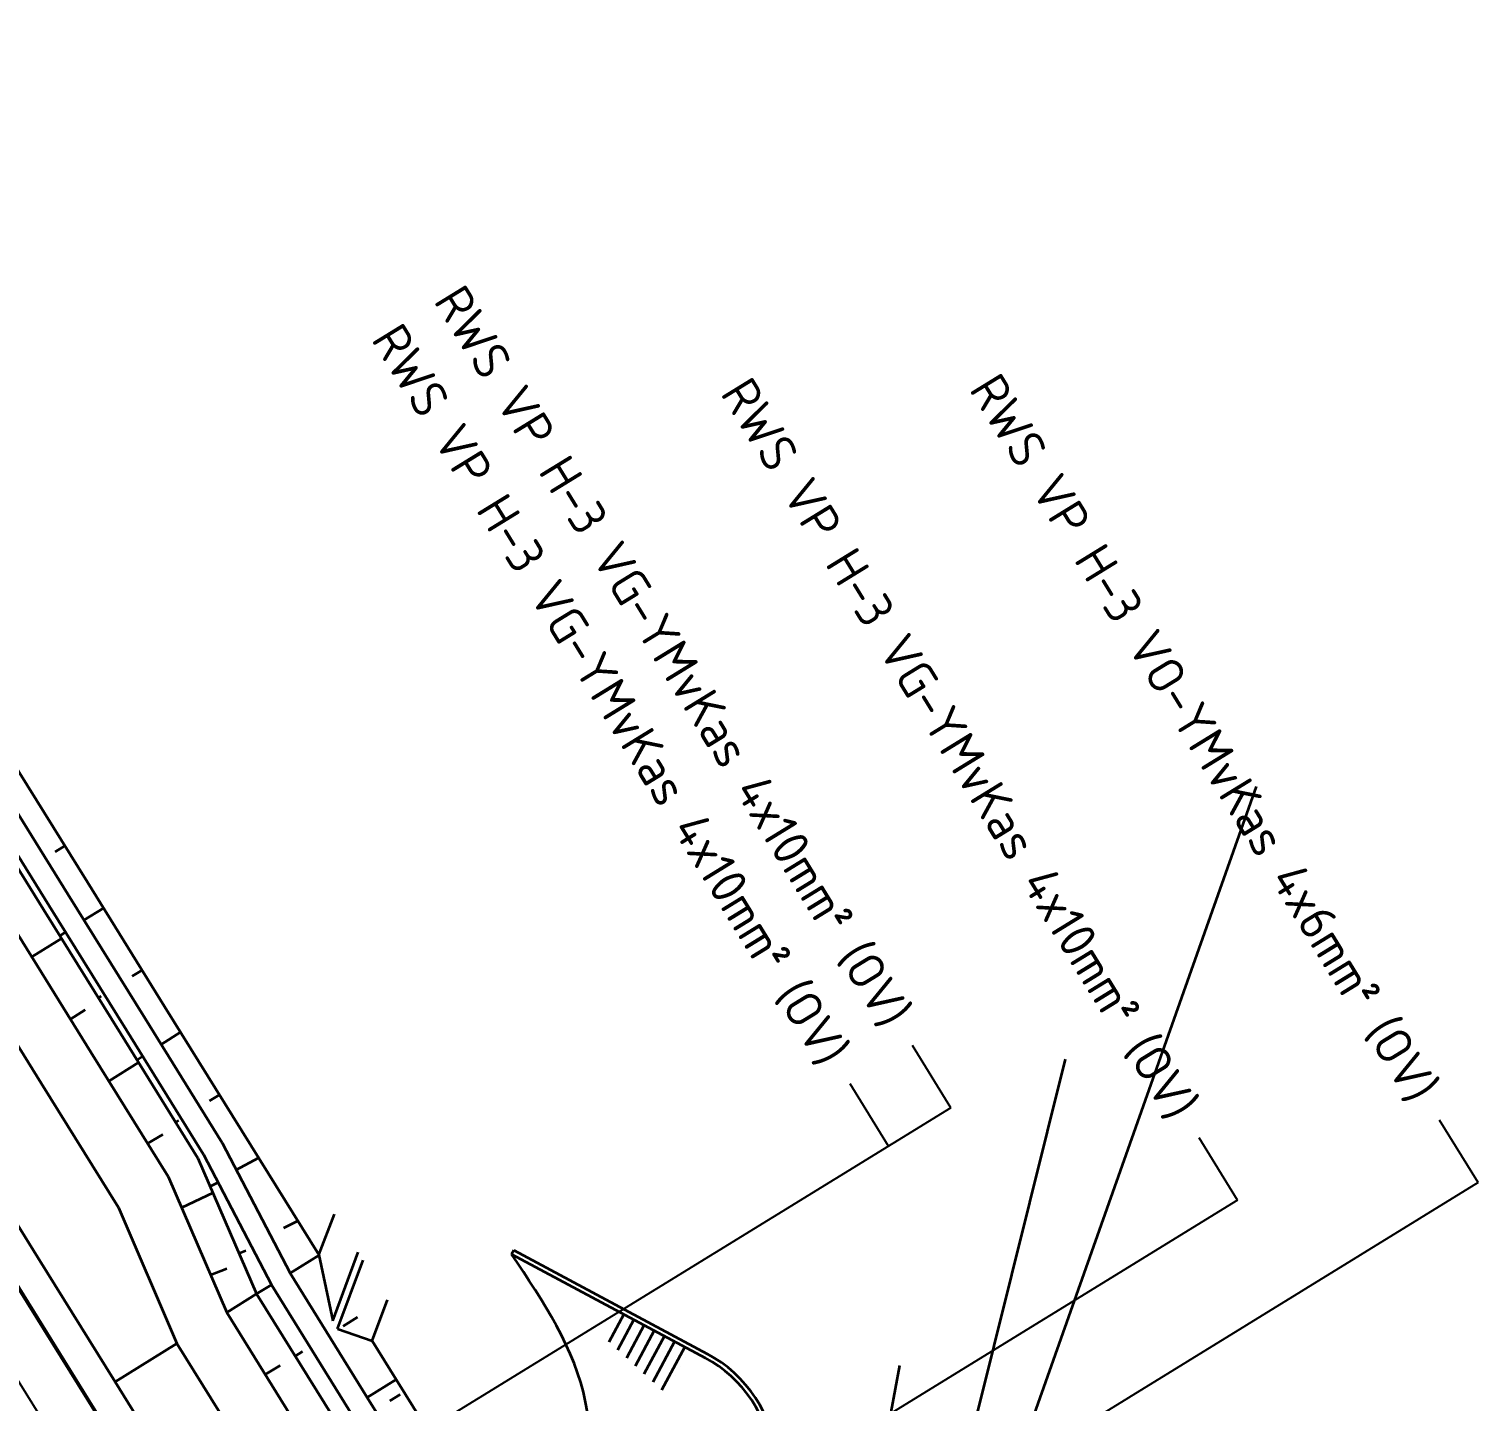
# Model space of a CAD drawing. Header units: metres. Extents: x 134219 to 139080, y 438661 to 444352.
# Drawn here: x 136376.9 to 136475.9, y 441695.7 to 441789.4 of the extents above; entities that cross this region are included whole.
import ezdxf
from ezdxf.enums import TextEntityAlignment as Align

# ---------------------------------------------------------------- set-up
doc = ezdxf.new("R2010")
doc.units = ezdxf.units.M
doc.linetypes.add('13strp', pattern=[4, 1, -3])
doc.layers.add('N-WE-KL-ET_LS_OV_KABEL-T25', color=7, linetype='Continuous', lineweight=25)
doc.layers.add('Utd-ondergr-nw', color=8, linetype='13strp', lineweight=35)
doc.layers.add('Utd-weg-nw', color=8, linetype='Continuous')
doc.styles.add('NLCS_25', font='NLCS-ISO.ttf', dxfattribs={"height": 2.5})

msp = doc.modelspace()

# ---------------------------------------------------------------- linework, layer by layer
at = {"layer": 'N-WE-KL-ET_LS_OV_KABEL-T25'}
for p, q in [((136439.863, 441715.719), (136437.243, 441719.978)), ((136435.604, 441713.099), (136432.984, 441717.358)), ((136439.863, 441715.719), (136378.223, 441677.797)), ((136475.887, 441710.597), (136473.267, 441714.855)), ((136459.455, 441709.408), (136456.835, 441713.666)), ((136475.887, 441710.597), (136403.548, 441666.092)), ((136459.455, 441709.408), (136402.175, 441674.167))]:
    msp.add_line(p, q, dxfattribs=at)
at = {"layer": 'Utd-ondergr-nw', "linetype": 'Continuous'}
for p, q in [((136410.008, 441705.979), (136409.866, 441705.714)), ((136409.866, 441705.714), (136423.09, 441698.634)), ((136410.008, 441705.979), (136423.232, 441698.899)), ((136417.522, 441701.615), (136416.498, 441699.701)), ((136418.218, 441701.243), (136417.1, 441699.155)), ((136418.914, 441700.87), (136417.703, 441698.608)), ((136419.61, 441700.497), (136418.306, 441698.061)), ((136420.306, 441700.125), (136418.909, 441697.515)), ((136421.002, 441699.752), (136419.512, 441696.968)), ((136421.698, 441699.38), (136420.115, 441696.422)), ((136434.329, 441687.123, 5.75), (136436.382, 441698.105, -2)), ((136401.54, 441695.681), (136402.26, 441696.128))]:
    msp.add_line(p, q, dxfattribs=at)
at = {"layer": 'Utd-ondergr-nw', "linetype": 'Continuous', "flags": 128}
for points in [[(136317.563, 441797.75), (136322.838, 441789.254), (136328.113, 441780.759), (136333.388, 441772.263), (136338.663, 441763.767), (136343.938, 441755.272), (136349.213, 441746.776), (136354.488, 441738.281), (136359.763, 441729.785), (136365.038, 441721.29), (136370.313, 441712.794), (136375.587, 441704.298), (136380.862, 441695.803), (136386.137, 441687.307), (136391.412, 441678.812), (136396.687, 441670.316), (136401.962, 441661.82), (136407.237, 441653.325), (136412.512, 441644.829), (136417.787, 441636.334), (136423.062, 441627.838), (136428.337, 441619.342), (136433.612, 441610.847), (136438.887, 441602.351)], [(136317.623, 441797.787), (136322.898, 441789.291), (136328.173, 441780.796), (136333.447, 441772.3), (136338.722, 441763.804), (136343.997, 441755.309), (136349.272, 441746.813), (136354.547, 441738.318), (136359.822, 441729.822), (136365.097, 441721.326), (136370.372, 441712.831), (136375.647, 441704.335), (136380.922, 441695.84), (136386.197, 441687.344), (136391.472, 441678.849), (136396.747, 441670.353), (136402.022, 441661.857), (136407.297, 441653.362), (136412.571, 441644.866), (136417.846, 441636.371), (136423.121, 441627.875), (136428.396, 441619.379), (136433.671, 441610.884), (136438.946, 441602.388)], [(136335.688, 441797.233), (136340.963, 441788.737), (136346.238, 441780.241), (136351.513, 441771.746), (136356.788, 441763.25), (136362.062, 441754.755), (136367.337, 441746.259), (136372.612, 441737.764), (136377.887, 441729.268), (136383.162, 441720.772), (136388.437, 441712.277), (136392.438, 441702.99)], [(136336.07, 441797.47), (136341.345, 441788.974), (136346.62, 441780.479), (136351.895, 441771.983), (136357.17, 441763.488), (136362.445, 441754.992), (136367.72, 441746.496), (136372.995, 441738.001), (136378.27, 441729.505), (136383.544, 441721.01), (136388.819, 441712.514), (136393.457, 441703.623)], [(136333.649, 441795.967), (136338.924, 441787.471), (136344.199, 441778.975), (136349.474, 441770.48), (136354.749, 441761.984), (136360.024, 441753.489), (136365.298, 441744.993), (136370.573, 441736.498), (136375.848, 441728.002), (136381.123, 441719.506), (136386.398, 441711.011), (136390.399, 441701.724)], [(136330.251, 441793.857), (136335.526, 441785.361), (136340.8, 441776.866), (136346.075, 441768.37), (136351.35, 441759.874), (136356.625, 441751.379), (136361.9, 441742.883), (136367.175, 441734.388), (136372.45, 441725.892), (136377.725, 441717.396), (136383, 441708.901), (136387.001, 441699.614)], [(136324.75, 441790.441), (136330.025, 441781.946), (136335.299, 441773.45), (136340.574, 441764.954), (136345.849, 441756.459), (136351.124, 441747.963), (136356.399, 441739.468), (136361.674, 441730.972), (136366.949, 441722.476), (136372.224, 441713.981), (136377.499, 441705.485), (136382.774, 441696.99), (136388.049, 441688.494), (136393.324, 441679.998), (136398.599, 441671.503), (136403.874, 441663.007), (136409.149, 441654.512), (136414.424, 441646.016), (136419.698, 441637.52), (136424.973, 441629.025), (136430.248, 441620.529), (136435.523, 441612.034), (136440.798, 441603.538)], [(136342.619, 441789.766), (136347.894, 441781.27), (136353.169, 441772.774), (136358.444, 441764.279), (136363.719, 441755.783), (136368.994, 441747.288), (136374.269, 441738.792), (136379.544, 441730.297), (136384.819, 441721.801), (136390.094, 441713.305), (136394.732, 441704.414)], [(136362.81, 441760.232), (136365.057, 441756.614), (136370.332, 441748.118), (136375.607, 441739.623), (136380.882, 441731.127), (136386.157, 441722.632), (136391.432, 441714.136), (136396.707, 441705.641)], [(136378.672, 441733.193), (136379.341, 441733.609)], [(136380.641, 441728.53), (136381.979, 441729.361)], [(136379.121, 441727.282), (136377.082, 441726.016)], [(136379.385, 441727.709), (136379.003, 441727.471)], [(136383.947, 441724.698), (136384.616, 441725.113)], [(136381.831, 441723.342), (136381.64, 441723.224)], [(136380.739, 441722.401), (136379.719, 441721.768)], [(136385.915, 441720.035), (136387.25, 441720.872)], [(136384.384, 441718.805), (136382.356, 441717.52)], [(136384.658, 441719.217), (136384.277, 441718.976)], [(136389.226, 441716.196), (136389.9, 441716.604)], [(136387.107, 441714.845), (136386.913, 441714.731)], [(136386.028, 441713.882), (136384.992, 441713.275)], [(136391.055, 441711.462), (136392.574, 441712.297)], [(136389.819, 441710.599), (136389.274, 441710.335)], [(136389.465, 441709.891), (136387.323, 441708.864)], [(136394.31, 441707.505), (136395.254, 441707.98)], [(136391.703, 441705.933), (136391.247, 441705.753)], [(136394.732, 441704.414), (136396.707, 441705.641)], [(136390.403, 441704.715), (136389.297, 441704.282)], [(136393.457, 441703.623), (136392.438, 441702.99)], [(136393.457, 441703.623), (136398.732, 441695.127), (136404.007, 441686.632), (136409.282, 441678.136), (136414.557, 441669.641), (136419.832, 441661.145), (136425.107, 441652.649), (136430.382, 441644.154), (136435.657, 441635.658), (136440.932, 441627.163), (136446.207, 441618.667), (136451.481, 441610.171)], [(136394.732, 441704.414), (136400.006, 441695.919), (136405.281, 441687.423), (136410.556, 441678.927), (136415.831, 441670.432), (136421.106, 441661.936), (136426.381, 441653.441), (136431.656, 441644.945), (136436.931, 441636.449), (136442.206, 441627.954), (136447.481, 441619.458), (136452.756, 441610.963)], [(136392.438, 441702.99), (136390.399, 441701.724)], [(136392.438, 441702.99), (136397.713, 441694.494), (136402.988, 441685.999), (136408.263, 441677.503), (136413.538, 441669.008), (136418.812, 441660.512), (136424.087, 441652.016), (136429.362, 441643.521), (136434.637, 441635.025), (136439.912, 441626.53), (136445.187, 441618.034), (136450.462, 441609.538)], [(136390.399, 441701.724), (136395.674, 441693.228), (136400.949, 441684.733), (136406.224, 441676.237), (136411.499, 441667.742), (136416.774, 441659.246), (136422.048, 441650.75), (136427.323, 441642.255), (136432.598, 441633.759), (136437.873, 441625.264), (136443.148, 441616.768), (136448.423, 441608.272)], [(136398.357, 441700.78), (136399.344, 441701.393)], [(136387.001, 441699.614), (136382.774, 441696.99)], [(136387.001, 441699.614), (136392.276, 441691.118), (136397.55, 441682.623), (136402.825, 441674.127), (136408.1, 441665.632), (136413.375, 441657.136), (136418.65, 441648.64), (136423.925, 441640.145), (136429.2, 441631.649), (136434.475, 441623.154), (136439.75, 441614.658), (136445.025, 441606.163)], [(136400.336, 441699.795), (136401.982, 441697.145), (136407.257, 441688.649), (136412.531, 441680.154), (136417.806, 441671.658), (136423.081, 441663.163), (136428.356, 441654.667), (136433.21, 441646.85)], [(136395.585, 441699.059), (136395.075, 441698.742)], [(136394.056, 441698.109), (136393.036, 441697.476)], [(136400.006, 441695.919), (136401.982, 441697.145)]]:
    msp.add_lwpolyline(points, dxfattribs=at)
at = {"layer": 'Utd-ondergr-nw', "linetype": 'Continuous', "elevation": 5.75}
for points in [[(136441.25, 441682.578), (136460.743, 441737.657)], [(136439.155, 441684.716), (136447.696, 441719.038)]]:
    msp.add_lwpolyline(points, dxfattribs=at)
at = {"layer": 'Utd-ondergr-nw', "linetype": 'Continuous'}
for points in [[(136396.695, 441705.66), (136397.764, 441708.442)], [(136396.695, 441705.66), (136397.644, 441701.145)], [(136397.644, 441701.145), (136399.38, 441705.841)], [(136397.978, 441700.607), (136399.714, 441705.303)], [(136400.336, 441699.795), (136401.397, 441702.593)], [(136397.978, 441700.607), (136400.336, 441699.795)]]:
    msp.add_lwpolyline(points, dxfattribs=at)
for radius in [8.758, 9.058]:
    msp.add_arc((136418.957, 441690.913), radius, 308.00399, 61.83626, dxfattribs=at)
msp.add_open_spline([(136418.108, 441679.135), (136417.243, 441680.767), (136414.559, 441685.836), (136416.396, 441695.935), (136412.031, 441702.472), (136409.866, 441705.714)], degree=3, knots=[0, 0, 0, 0, 5461.867508, 16961.636744, 28276.800456, 28276.800456, 28276.800456, 28276.800456], dxfattribs=at)
for points in [[(136417.174, 441701.802), (136416.529, 441700.596), (136417.175, 441701.801), (136416.529, 441700.596)], [(136417.87, 441701.429), (136417.163, 441700.108), (136417.871, 441701.429), (136417.163, 441700.108)], [(136418.566, 441701.056), (136417.798, 441699.621), (136418.567, 441701.056), (136417.798, 441699.621)], [(136419.262, 441700.684), (136418.432, 441699.133), (136419.263, 441700.684), (136418.433, 441699.133)], [(136419.958, 441700.311), (136419.067, 441698.646), (136419.959, 441700.311), (136419.067, 441698.646)], [(136420.654, 441699.939), (136419.701, 441698.159), (136420.655, 441699.938), (136419.702, 441698.158)], [(136421.35, 441699.566), (136420.336, 441697.671), (136421.351, 441699.566), (136420.336, 441697.671)], [(136422.046, 441699.193), (136420.97, 441697.184), (136422.047, 441699.193), (136420.971, 441697.183)]]:
    msp.add_trace(points, dxfattribs=at)
at = {"layer": 'Utd-weg-nw', "linetype": 'Continuous', "flags": 128}
msp.add_lwpolyline([(136314.717, 441795.983), (136319.992, 441787.487), (136325.267, 441778.992), (136330.542, 441770.496), (136335.817, 441762), (136341.092, 441753.505), (136346.367, 441745.009), (136351.642, 441736.514), (136356.917, 441728.018), (136362.192, 441719.522), (136367.466, 441711.027), (136372.741, 441702.531), (136378.016, 441694.036), (136383.291, 441685.54), (136388.566, 441677.044), (136393.841, 441668.549), (136399.116, 441660.053), (136404.391, 441651.558), (136409.666, 441643.062), (136414.941, 441634.567), (136420.216, 441626.071), (136425.491, 441617.575), (136430.766, 441609.08), (136436.041, 441600.584)], dxfattribs=at)

# ---------------------------------------------------------------- texts
at = {"layer": 'N-WE-KL-ET_LS_OV_KABEL-T25', "style": 'NLCS_25'}
for s, p in [('RWS VP H-3 VG-YMvKas 4x10mm² (OV)', (136436.237, 441721.613)), ('RWS VP H-3 VG-YMvKas 4x10mm² (OV)', (136431.978, 441718.993)), ('RWS VP H-3 VO-YMvKas 4x6mm² (OV)', (136472.261, 441716.49)), ('RWS VP H-3 VG-YMvKas 4x10mm² (OV)', (136455.829, 441715.301))]:
    msp.add_text(s, height=2.5, rotation=301.60077, dxfattribs=at).set_placement(p, align=Align.MIDDLE_RIGHT)

doc.saveas('drawing.dxf')
